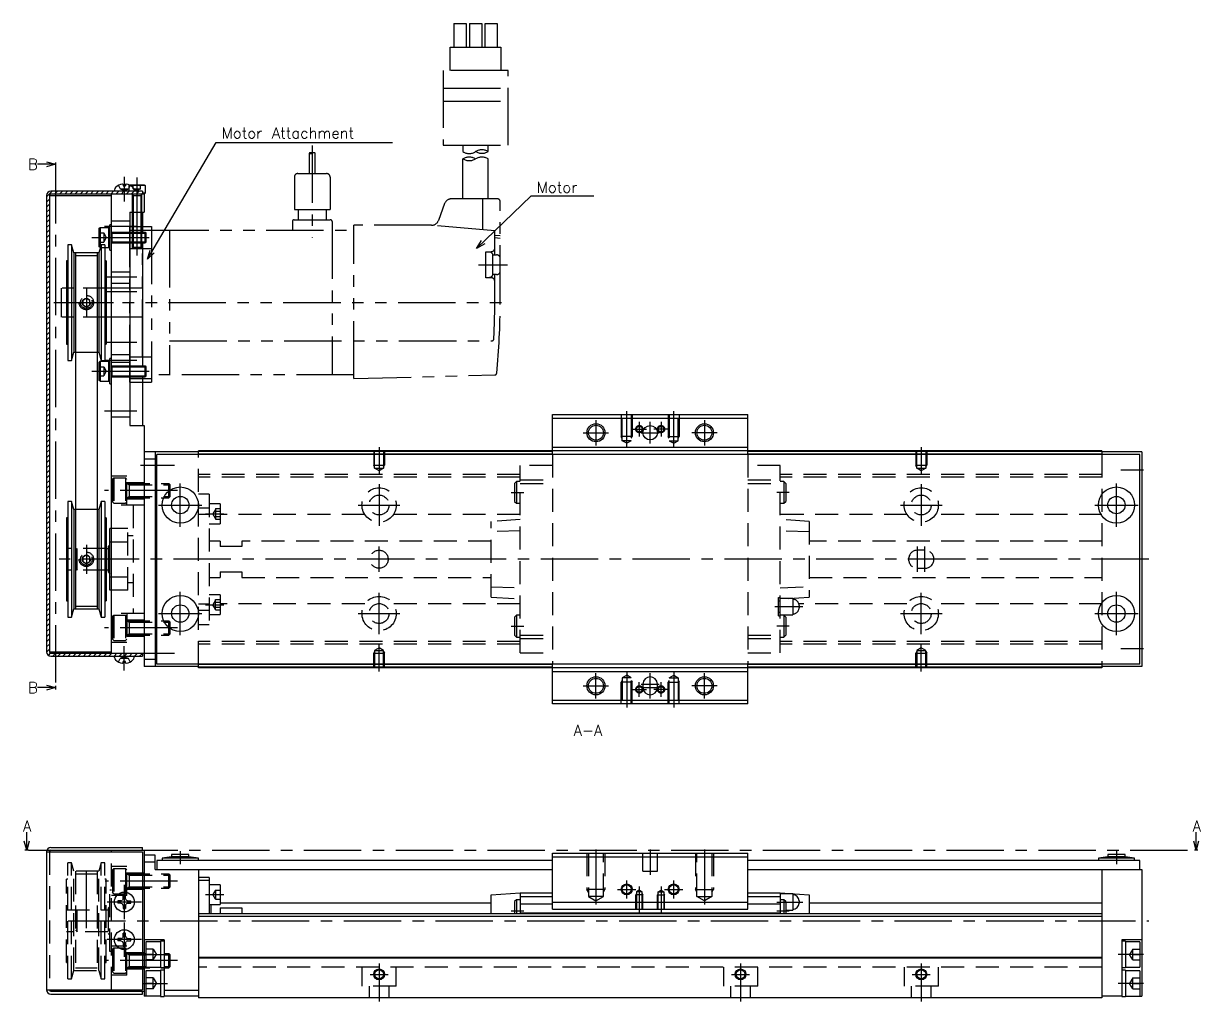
# Model space of a CAD drawing. Extents: x -2 to 572, y -8 to 279.
# Drawn here: x 246.4 to 572, y 9 to 279.5 of the extents above; entities that cross this region are included whole.
import ezdxf

# ---------------------------------------------------------------- set-up
doc = ezdxf.new("R2010")
doc.units = 0
doc.header["$LTSCALE"] = 0.5
for name, pattern in [('CENTER', [50.8, 31.75, -6.35, 6.35, -6.35]), ('DASHED', [19.05, 12.7, -6.35]), ('PHANTOM', [63.5, 31.75, -6.35, 6.35, -6.35, 6.35, -6.35])]:
    doc.linetypes.add(name, pattern=pattern)
for name, color, linetype in [('MSM_CENTER', 1, 'CENTER'), ('MSM_CONTINUOUS', 7, 'CONTINUOUS'), ('MSM_DASHED', 4, 'DASHED'), ('MSM_IMAGINARY', 6, 'PHANTOM'), ('MSM_NARROW', 5, 'CONTINUOUS'), ('MSM_PART_NUMBER', 7, 'CONTINUOUS')]:
    doc.layers.add(name, color=color, linetype=linetype)
doc.styles.get("Standard").update_dxf_attribs({"font": 'txt.shx', "height": 3, "bigfont": 'bigfont.shx'})

msp = doc.modelspace()

# ---------------------------------------------------------------- linework, layer by layer
at = {"layer": 'MSM_CENTER'}
for p, q in [((255.26, 240.06), (255.26, 96.3)), ((274.26, 237.06), (274.26, 230.3)), ((277.76, 236.9), (277.76, 215.3)), ((277.76, 223.3), (268.76, 223.3)), ((265.26, 220.3), (282.26, 220.3)), ((277.76, 209.3), (268.76, 209.3)), ((263.76, 206.3), (263.76, 198.3)), ((277.76, 205.3), (268.76, 205.3)), ((256.26, 202.3), (271.26, 202.3)), ((277.76, 191.3), (268.76, 191.3)), ((277.76, 186.3), (268.76, 186.3)), ((265.26, 183.3), (282.26, 183.3)), ((277.76, 172.3), (268.76, 172.3)), ((404.76, 169.8), (404.76, 162.8)), ((413.26, 162.39), (413.26, 172.3)), ((426.26, 162.39), (426.26, 172.3)), ((434.76, 169.8), (434.76, 162.8)), ((401.26, 166.3), (408.26, 166.3)), ((414.76, 167.3), (418.76, 167.3)), ((416.76, 169.3), (416.76, 165.3)), ((417.26, 166.3), (422.26, 166.3)), ((419.76, 163.3), (419.76, 169.3)), ((424.76, 167.3), (420.76, 167.3)), ((422.76, 169.3), (422.76, 165.3)), ((438.26, 166.3), (431.26, 166.3)), ((344.76, 162.3), (344.76, 154.79)), ((494.76, 162.3), (494.76, 154.79)), ((278.76, 157.3), (288.16, 157.3)), ((550.01, 156), (556.26, 156)), ((288.96, 150.3), (268.76, 150.3)), ((289.76, 140.3), (289.76, 152.3)), ((344.76, 152.05), (344.76, 140.55)), ((381.26, 149.8), (384.76, 149.8)), ((458.26, 149.8), (454.76, 149.8)), ((494.76, 152.05), (494.76, 140.55)), ((548.76, 140.3), (548.76, 152.3)), ((283.76, 146.3), (295.76, 146.3)), ((296.76, 143.85), (301.76, 143.85)), ((339.01, 146.3), (350.51, 146.3)), ((489.01, 146.3), (500.51, 146.3)), ((542.76, 146.3), (554.76, 146.3)), ((263.76, 135.3), (263.76, 127.3)), ((344.76, 127.8), (344.76, 134.8)), ((493.76, 127.8), (493.76, 134.8)), ((495.76, 127.8), (495.76, 134.8)), ((557.76, 131.3), (256.26, 131.3)), ((289.76, 110.3), (289.76, 122.3)), ((344.76, 110.55), (344.76, 122.05)), ((494.76, 110.55), (494.76, 122.05)), ((548.76, 110.3), (548.76, 122.3)), ((296.76, 118.74), (301.76, 118.74)), ((454.26, 118.2), (461.96, 118.2)), ((283.76, 116.3), (295.76, 116.3)), ((339.01, 116.3), (350.51, 116.3)), ((489.01, 116.3), (500.51, 116.3)), ((542.76, 116.3), (554.76, 116.3)), ((288.96, 112.3), (268.76, 112.3)), ((381.26, 112.8), (384.76, 112.8)), ((458.26, 112.8), (454.76, 112.8)), ((344.76, 100.3), (344.76, 107.81)), ((494.76, 100.3), (494.76, 107.81)), ((274.26, 100.54), (274.26, 107.3)), ((278.76, 105.3), (288.16, 105.3)), ((550.01, 106.6), (556.26, 106.6)), ((404.76, 92.8), (404.76, 99.8)), ((413.26, 100.21), (413.26, 90.3)), ((419.76, 92.8), (419.76, 99.8)), ((426.26, 100.21), (426.26, 90.3)), ((434.76, 92.8), (434.76, 99.8)), ((401.26, 96.3), (408.26, 96.3)), ((414.76, 95.3), (418.76, 95.3)), ((416.76, 93.3), (416.76, 97.3)), ((417.26, 96.8), (422.26, 96.8)), ((417.26, 95.8), (422.26, 95.8)), ((424.76, 95.3), (420.76, 95.3)), ((422.76, 93.3), (422.76, 97.3)), ((438.26, 96.3), (431.26, 96.3)), ((247.76, 50.8), (570.83, 50.8)), ((289.76, 50.6), (289.76, 47)), ((404.76, 51), (404.76, 35.81)), ((419.76, 51), (419.76, 44)), ((434.76, 51), (434.76, 35.81)), ((548.76, 50.6), (548.76, 47)), ((263.76, 29.3), (263.76, 47.05)), ((413.26, 37.5), (413.26, 42.5)), ((426.26, 37.5), (426.26, 42.5)), ((288.96, 42.3), (268.96, 42.3)), ((274.26, 41.25), (274.26, 31.75)), ((410.76, 40), (415.76, 40)), ((416.76, 40.76), (416.76, 33.5)), ((422.76, 40.76), (422.76, 33.5)), ((423.76, 40), (428.76, 40)), ((279.01, 36.5), (269.51, 36.5)), ((296.76, 38.55), (301.76, 38.55)), ((454.76, 36.5), (461.96, 36.5)), ((381.26, 34.1), (384.76, 34.1)), ((454.76, 34.1), (458.26, 34.1)), ((258.76, 31.3), (557.76, 31.3)), ((274.26, 30.85), (274.26, 21.35)), ((279.01, 26.1), (269.51, 26.1)), ((288.96, 20.3), (268.96, 20.3)), ((279.26, 22), (286.26, 22)), ((556.26, 22), (549.26, 22)), ((342.26, 16.5), (347.26, 16.5)), ((344.76, 19.5), (344.76, 9)), ((442.26, 16.5), (447.26, 16.5)), ((444.76, 19.5), (444.76, 9)), ((492.26, 16.5), (497.26, 16.5)), ((494.76, 19.5), (494.76, 9)), ((279.26, 14), (286.26, 14)), ((556.26, 14), (549.26, 14))]:
    msp.add_line(p, q, dxfattribs=at)
at = {"layer": 'MSM_CONTINUOUS'}
for p, q in [((252.76, 241.23), (255.26, 240.56)), ((255.26, 241.06), (255.26, 240.06)), ((255.26, 240.56), (250.26, 240.56)), ((255.26, 240.56), (252.76, 239.89)), ((273.93, 234.98), (273.95, 234.6)), ((273.95, 234.6), (274.58, 234.6)), ((274.59, 234.98), (274.58, 234.6)), ((275.67, 234.81), (275.76, 234.9)), ((275.76, 234.9), (279.76, 234.9)), ((280.01, 234.65), (275.98, 234.65)), ((279.76, 234.9), (280.01, 234.65)), ((280.01, 234.65), (280.01, 232.55)), ((252.76, 231.9), (252.76, 105.7)), ((253.56, 231.9), (270.76, 231.9)), ((253.56, 231.9), (253.56, 105.7)), ((279.26, 233.1), (253.96, 233.1)), ((279.76, 232.3), (253.96, 232.3)), ((270.76, 105.3), (270.76, 232.3)), ((271.55, 233.5), (271.51, 233.1)), ((276.98, 233.5), (277.01, 233.1)), ((279.26, 233.1), (279.26, 232.3)), ((280.01, 232.55), (279.26, 232.55)), ((279.76, 232.3), (280.01, 232.55)), ((279.76, 232.3), (279.76, 227.3)), ((275.76, 227.3), (275.76, 168.3)), ((275.76, 227.3), (279.76, 227.3)), ((276.46, 227.3), (276.46, 221.8)), ((279.06, 227.3), (279.06, 221.8)), ((279.26, 227.3), (279.26, 221.8)), ((267.26, 222.75), (267.56, 223.05)), ((267.26, 222.75), (267.26, 217.85)), ((267.56, 223.05), (269.96, 223.05)), ((267.56, 223.05), (267.56, 217.55)), ((270.26, 222.75), (269.96, 223.05)), ((269.96, 217.55), (269.96, 223.05)), ((270.76, 223.8), (270.26, 223.8)), ((270.26, 216.8), (270.26, 223.8)), ((275.76, 221.8), (279.99, 221.8)), ((279.99, 218.8), (279.99, 221.8)), ((279.99, 221.8), (280.26, 221.53)), ((280.26, 221.53), (280.26, 219.07)), ((258.62, 218.3), (258.62, 186.3)), ((259.66, 218.3), (258.62, 218.3)), ((259.66, 218.3), (259.66, 186.3)), ((260.26, 216.05), (259.66, 218.3)), ((267.86, 218.3), (267.26, 216.05)), ((267.86, 218.3), (267.86, 186.3)), ((268.9, 218.3), (267.86, 218.3)), ((268.9, 218.3), (268.9, 186.3)), ((275.76, 218.8), (279.99, 218.8)), ((276.46, 218.8), (276.46, 217.54)), ((279.06, 218.8), (279.06, 217.54)), ((279.26, 218.8), (279.26, 184.8)), ((280.26, 219.07), (279.99, 218.8)), ((260.26, 216.05), (260.26, 188.55)), ((267.26, 216.05), (260.26, 216.05)), ((260.76, 216.05), (260.76, 117.55)), ((266.76, 216.05), (266.76, 117.55)), ((267.56, 217.55), (267.26, 217.85)), ((267.26, 216.05), (267.26, 188.55)), ((267.56, 217.55), (267.66, 217.55)), ((268.9, 217.55), (269.96, 217.55)), ((270.26, 217.85), (269.96, 217.55)), ((270.26, 216.8), (270.76, 216.8)), ((279.06, 217.54), (276.46, 217.54)), ((276.7, 217.3), (276.46, 217.54)), ((278.82, 217.3), (276.7, 217.3)), ((278.82, 217.3), (279.06, 217.54)), ((258.62, 213.8), (258.26, 213.8)), ((258.26, 213.8), (258.26, 190.8)), ((269.26, 213.8), (268.9, 213.8)), ((269.26, 213.8), (269.26, 190.8)), ((258.26, 190.8), (258.62, 190.8)), ((268.9, 190.8), (269.26, 190.8)), ((258.62, 186.3), (259.66, 186.3)), ((259.66, 186.3), (260.26, 188.55)), ((260.26, 188.55), (260.76, 188.55)), ((266.76, 188.55), (267.26, 188.55)), ((267.26, 188.55), (267.86, 186.3)), ((267.26, 185.75), (267.56, 186.05)), ((267.26, 185.75), (267.26, 180.85)), ((267.56, 186.05), (269.96, 186.05)), ((267.56, 186.05), (267.56, 180.55)), ((267.86, 186.3), (268.9, 186.3)), ((269.96, 180.55), (269.96, 186.05)), ((270.26, 185.75), (269.96, 186.05)), ((270.76, 186.8), (270.26, 186.8)), ((270.26, 179.8), (270.26, 186.8)), ((275.76, 184.8), (279.99, 184.8)), ((279.99, 181.8), (279.99, 184.8)), ((279.99, 184.8), (280.26, 184.53)), ((280.26, 184.53), (280.26, 182.07)), ((267.56, 180.55), (267.26, 180.85)), ((267.56, 180.55), (269.96, 180.55)), ((270.26, 180.85), (269.96, 180.55)), ((270.26, 179.8), (270.76, 179.8)), ((275.76, 181.8), (279.99, 181.8)), ((279.26, 181.8), (279.26, 168.3)), ((280.26, 182.07), (279.99, 181.8)), ((392.76, 171.3), (446.76, 171.3)), ((392.76, 160.3), (392.76, 171.3)), ((392.76, 170.3), (446.76, 170.3)), ((446.76, 160.3), (446.76, 171.3)), ((275.76, 168.3), (279.76, 168.3)), ((279.76, 168.3), (279.76, 101.6)), ((294.76, 161), (279.76, 161)), ((282.76, 161), (282.76, 101.6)), ((283.26, 102.3), (283.26, 160.3)), ((555.26, 160.3), (283.26, 160.3)), ((544.76, 161.3), (294.76, 161.3)), ((294.76, 160.3), (294.76, 161.3)), ((392.76, 161.1), (294.76, 161.1)), ((392.76, 160.4), (294.76, 160.4)), ((392.76, 162.3), (446.76, 162.3)), ((544.76, 161.1), (446.76, 161.1)), ((544.76, 160.4), (446.76, 160.4)), ((544.76, 161.3), (544.76, 160.3)), ((555.76, 161), (544.76, 161)), ((555.26, 102.3), (555.26, 160.3)), ((555.76, 161), (555.76, 101.6)), ((282.76, 159), (279.76, 159)), ((258.62, 147.3), (258.62, 115.3)), ((259.66, 147.3), (258.62, 147.3)), ((260.26, 145.05), (259.66, 147.3)), ((259.66, 147.3), (259.66, 115.3)), ((267.86, 147.3), (267.26, 145.05)), ((267.86, 147.3), (267.86, 115.3)), ((268.9, 147.3), (267.86, 147.3)), ((268.9, 147.3), (268.9, 115.3)), ((260.76, 145.05), (260.26, 145.05)), ((260.26, 145.05), (260.26, 117.55)), ((267.26, 145.05), (266.76, 145.05)), ((267.26, 145.05), (267.26, 117.55)), ((258.26, 142.8), (258.26, 119.8)), ((258.62, 142.8), (258.26, 142.8)), ((269.26, 142.8), (268.9, 142.8)), ((269.26, 142.8), (269.26, 119.8)), ((270.26, 122.8), (270.26, 139.8)), ((270.76, 139.8), (270.26, 139.8)), ((269.26, 134.3), (269.76, 134.3)), ((270.26, 135.3), (269.76, 134.8)), ((269.76, 134.8), (269.76, 127.8)), ((270.26, 136.12), (270.76, 136.12)), ((269.76, 128.3), (269.26, 128.3)), ((269.76, 127.8), (270.26, 127.3)), ((270.26, 126.48), (270.76, 126.48)), ((270.76, 122.8), (270.26, 122.8)), ((258.26, 119.8), (258.62, 119.8)), ((259.66, 115.3), (260.26, 117.55)), ((260.26, 117.55), (267.26, 117.55)), ((267.26, 117.55), (267.86, 115.3)), ((268.9, 119.8), (269.26, 119.8)), ((258.62, 115.3), (259.66, 115.3)), ((267.86, 115.3), (268.9, 115.3)), ((253.56, 105.7), (270.76, 105.7)), ((253.96, 105.3), (279.76, 105.3)), ((253.96, 104.5), (279.26, 104.5)), ((271.55, 104.1), (271.51, 104.5)), ((276.98, 104.1), (277.01, 104.5)), ((279.26, 105.3), (279.26, 104.5)), ((273.93, 102.62), (273.95, 103)), ((274.58, 103), (273.95, 103)), ((274.59, 102.62), (274.58, 103)), ((282.76, 103.6), (279.76, 103.6)), ((294.76, 101.6), (279.76, 101.6)), ((555.26, 102.3), (283.26, 102.3)), ((294.76, 101.3), (294.76, 102.3)), ((392.76, 102.2), (294.76, 102.2)), ((392.76, 101.5), (294.76, 101.5)), ((544.76, 101.3), (294.76, 101.3)), ((392.76, 91.3), (392.76, 102.3)), ((446.76, 91.3), (446.76, 102.3)), ((544.76, 102.2), (446.76, 102.2)), ((544.76, 101.5), (446.76, 101.5)), ((544.76, 102.3), (544.76, 101.3)), ((555.76, 101.6), (544.76, 101.6)), ((392.76, 100.3), (446.76, 100.3)), ((255.26, 95.8), (250.26, 95.8)), ((252.76, 96.47), (255.26, 95.8)), ((255.26, 95.8), (252.76, 95.13)), ((255.26, 96.3), (255.26, 95.3)), ((417.76, 96.8), (417.76, 95.8)), ((421.76, 95.8), (421.76, 96.8)), ((392.76, 92.3), (446.76, 92.3)), ((446.76, 91.3), (392.76, 91.3)), ((247.26, 50.8), (247.26, 55.8)), ((570.83, 50.8), (570.83, 55.8)), ((247.26, 50.8), (246.59, 53.3)), ((247.93, 53.3), (247.26, 50.8)), ((570.83, 50.8), (570.16, 53.3)), ((571.5, 53.3), (570.83, 50.8)), ((247.76, 50.8), (246.76, 50.8)), ((252.76, 50.4), (279.26, 50.4)), ((252.76, 50.4), (252.76, 12.2)), ((253.96, 51.6), (279.26, 51.6)), ((253.96, 50.8), (279.76, 50.8)), ((270.76, 50.4), (270.76, 50.8)), ((279.26, 50.8), (279.26, 51.6)), ((279.26, 50.4), (279.26, 12.2)), ((279.76, 50.8), (279.76, 10.5)), ((282.76, 49.5), (279.76, 49.5)), ((282.76, 45.5), (282.76, 49.5)), ((287.36, 49), (284.76, 48.6)), ((287.36, 49.6), (287.36, 49)), ((292.16, 49.6), (287.36, 49.6)), ((292.16, 49), (287.36, 49)), ((292.16, 49), (292.16, 49.6)), ((294.76, 48.6), (292.16, 49)), ((392.76, 34.5), (392.76, 50)), ((392.76, 50), (446.76, 50)), ((392.76, 49), (446.76, 49)), ((446.76, 34.5), (446.76, 50)), ((546.36, 49), (543.76, 48.6)), ((546.36, 49.6), (546.36, 49)), ((551.16, 49.6), (546.36, 49.6)), ((551.16, 49), (546.36, 49)), ((551.16, 49), (551.16, 49.6)), ((553.76, 48.6), (551.16, 49)), ((571.33, 50.8), (570.33, 50.8)), ((282.76, 47.5), (279.76, 47.5)), ((283.26, 48), (283.26, 45.5)), ((392.76, 48), (283.26, 48)), ((284.76, 48.6), (284.76, 48)), ((294.76, 48.6), (284.76, 48.6)), ((294.76, 48), (294.76, 48.6)), ((555.26, 48), (446.76, 48)), ((543.76, 48.6), (543.76, 48)), ((553.76, 48.6), (543.76, 48.6)), ((553.76, 48), (553.76, 48.6)), ((555.26, 45.5), (555.26, 48)), ((282.76, 45.5), (392.76, 45.5)), ((294.76, 45.5), (294.76, 10)), ((297.76, 43.3), (294.76, 43.3)), ((297.76, 42.45), (294.76, 42.45)), ((297.76, 43.3), (297.76, 33.2)), ((446.76, 45.5), (555.76, 45.5)), ((544.76, 45.5), (544.76, 10)), ((555.76, 45.5), (555.76, 10.5)), ((300.76, 41.3), (297.76, 41.3)), ((300.76, 41.3), (300.76, 35.8)), ((273.34, 36.83), (272.49, 36.82)), ((273.34, 36.17), (272.49, 36.18)), ((273.34, 36.83), (273.74, 37.02)), ((273.34, 36.17), (273.74, 35.98)), ((273.93, 37.42), (273.74, 37.02)), ((273.93, 35.58), (273.74, 35.98)), ((273.93, 37.42), (273.95, 38.27)), ((274.59, 37.42), (274.58, 38.27)), ((274.59, 37.42), (274.78, 37.02)), ((274.59, 35.58), (274.78, 35.98)), ((275.19, 36.83), (274.78, 37.02)), ((275.19, 36.17), (274.78, 35.98)), ((275.19, 36.83), (276.03, 36.82)), ((275.19, 36.17), (276.03, 36.18)), ((300.76, 36.3), (375.76, 36.3)), ((375.76, 38.5), (383.76, 39)), ((375.76, 33.2), (375.76, 38.5)), ((382.76, 37.1), (382.26, 36.6)), ((382.26, 36.6), (382.26, 33.2)), ((383.76, 37.1), (382.76, 37.1)), ((382.76, 37.1), (382.76, 33.2)), ((383.76, 39), (392.76, 39)), ((383.76, 39), (383.76, 33.2)), ((383.76, 38), (392.76, 38)), ((383.76, 36), (392.76, 36)), ((392.76, 36.5), (446.76, 36.5)), ((446.76, 39), (455.76, 39)), ((446.76, 38), (455.76, 38)), ((446.76, 36), (455.76, 36)), ((455.76, 39), (463.76, 38.5)), ((455.76, 39), (455.76, 33.2)), ((459.21, 38.75), (455.76, 38.75)), ((456.76, 37.1), (455.76, 37.1)), ((457.26, 36.6), (456.76, 37.1)), ((456.76, 37.1), (456.76, 33.2)), ((457.26, 36.6), (457.26, 33.2)), ((459.21, 38.75), (459.21, 34.25)), ((460.96, 36.8), (460.96, 36.2)), ((463.76, 38.5), (463.76, 33.2)), ((463.76, 36.3), (544.76, 36.3)), ((273.93, 35.58), (273.95, 34.73)), ((274.59, 35.58), (274.58, 34.73)), ((544.76, 33.2), (294.76, 33.2)), ((297.76, 35.8), (300.76, 35.8)), ((298.26, 33.2), (298.26, 35.8)), ((300.76, 34.87), (306.76, 34.87)), ((300.76, 34.87), (300.76, 33.2)), ((306.76, 34.87), (306.76, 33.2)), ((383.76, 33.5), (455.76, 33.5)), ((392.76, 34.5), (446.76, 34.5)), ((457.26, 34.25), (459.21, 34.25)), ((544.76, 32.5), (294.76, 32.5)), ((273.34, 26.43), (272.49, 26.42)), ((273.34, 26.43), (273.74, 26.62)), ((273.93, 27.02), (273.74, 26.62)), ((273.93, 27.02), (273.95, 27.87)), ((274.59, 27.02), (274.58, 27.87)), ((274.59, 27.02), (274.78, 26.62)), ((275.19, 26.43), (274.78, 26.62)), ((275.19, 26.43), (276.03, 26.42)), ((273.34, 25.77), (272.49, 25.78)), ((273.34, 25.77), (273.74, 25.58)), ((273.93, 25.18), (273.74, 25.58)), ((273.93, 25.18), (273.95, 24.33)), ((274.59, 25.18), (274.58, 24.33)), ((274.59, 25.18), (274.78, 25.58)), ((275.19, 25.77), (274.78, 25.58)), ((275.19, 25.77), (276.03, 25.78)), ((285.26, 26), (279.76, 26)), ((284.26, 25.5), (280.26, 25.5)), ((280.26, 25.5), (280.26, 18.5)), ((285.26, 25.65), (284.26, 25.65)), ((284.26, 25.65), (284.26, 18.35)), ((285.26, 26), (285.26, 10.35)), ((555.76, 26), (550.26, 26)), ((550.26, 26), (550.26, 10.35)), ((551.26, 25.65), (550.26, 25.65)), ((551.26, 25.65), (551.26, 18.35)), ((555.26, 25.5), (551.26, 25.5)), ((555.26, 25.5), (555.26, 18.5)), ((544.76, 21.2), (294.76, 21.2)), ((544.76, 21), (294.76, 21)), ((280.26, 18.5), (284.26, 18.5)), ((284.26, 17.5), (280.26, 17.5)), ((280.26, 17.5), (280.26, 10.5)), ((284.26, 18.35), (285.26, 18.35)), ((285.26, 17.65), (284.26, 17.65)), ((284.26, 17.65), (284.26, 10.35)), ((550.26, 18.35), (551.26, 18.35)), ((551.26, 17.65), (550.26, 17.65)), ((551.26, 18.5), (555.26, 18.5)), ((551.26, 17.65), (551.26, 10.35)), ((555.26, 17.5), (551.26, 17.5)), ((555.26, 17.5), (555.26, 10.5)), ((252.76, 12.2), (279.26, 12.2)), ((253.96, 11.8), (279.76, 11.8)), ((253.96, 11), (279.26, 11)), ((270.76, 11.8), (270.76, 12.2)), ((279.26, 11), (279.26, 11.8)), ((284.26, 10.5), (279.76, 10.5)), ((284.26, 10.35), (285.26, 10.35)), ((294.76, 12), (285.26, 12)), ((294.76, 10.5), (285.26, 10.5)), ((544.76, 10), (294.76, 10)), ((550.26, 10.5), (544.76, 10.5)), ((550.26, 10.35), (551.26, 10.35)), ((551.26, 10.5), (555.76, 10.5))]:
    msp.add_line(p, q, dxfattribs=at)
for centre, radius in [((404.76, 166.3), 2.07), ((419.76, 166.3), 2), ((434.76, 166.3), 2.07), ((289.76, 146.3), 5), ((548.76, 146.3), 5), ((289.76, 146.3), 2.4), ((548.76, 146.3), 2.4), ((289.76, 116.3), 5), ((548.76, 116.3), 5), ((289.76, 116.3), 2.4), ((548.76, 116.3), 2.4), ((404.76, 96.3), 2.07), ((434.76, 96.3), 2.07), ((274.26, 36.5), 2.75), ((413.26, 40), 1.23), ((426.26, 40), 1.23), ((274.26, 26.1), 2.75), ((344.76, 16.5), 1.23), ((444.76, 16.5), 1.23), ((494.76, 16.5), 1.23)]:
    msp.add_circle(centre, radius, dxfattribs=at)
for centre, radius, start, end in [((274.26, 231.6), 3.5, 98.5396, 133.4267), ((273.73, 234.78), 0.284, 44.1872, 87.0617), ((274.8, 234.78), 0.284, 92.9383, 135.8128), ((274.26, 231.6), 3.5, 46.5733, 81.4604), ((253.96, 231.9), 1.2, 90, 180), ((253.96, 231.9), 0.4, 90, 180), ((272.54, 233.42), 1, 133.4267, 175), ((275.98, 233.42), 1, 5, 46.5733), ((253.96, 105.7), 1.2, 180, 270), ((253.96, 105.7), 0.4, 180, 270), ((272.54, 104.18), 1, 185, 226.5733), ((274.26, 106), 3.5, 226.5733, 261.4604), ((273.73, 102.82), 0.284, 272.9383, 315.8128), ((274.8, 102.82), 0.284, 224.1872, 267.0617), ((274.26, 106), 3.5, 278.5396, 313.4267), ((275.98, 104.18), 1, 313.4267, 355), ((419.76, 96.8), 2, 0, 180), ((419.76, 95.8), 2, 180, 0), ((253.96, 50.4), 1.2, 90, 180), ((253.96, 50.4), 0.4, 90, 180), ((274.26, 36.5), 1.8, 169.8876, 190.1124), ((274.26, 36.5), 1.8, 79.8876, 100.1124), ((274.26, 36.5), 1.8, 349.8876, 10.1124), ((459.21, 36.8), 1.75, 0, 90), ((459.21, 36.2), 1.75, 270, 0), ((274.26, 36.5), 1.8, 259.8876, 280.1124), ((274.26, 26.1), 1.8, 169.8876, 190.1124), ((274.26, 26.1), 1.8, 79.8876, 100.1124), ((274.26, 26.1), 1.8, 349.8876, 10.1124), ((274.26, 26.1), 1.8, 259.8876, 280.1124), ((253.96, 12.2), 1.2, 180, 270), ((253.96, 12.2), 0.4, 180, 270)]:
    msp.add_arc(centre, radius, start, end, dxfattribs=at)
at = {"layer": 'MSM_DASHED'}
for p, q in [((272.65, 234.71), (273.12, 233.77)), ((275.87, 234.71), (275.41, 233.77)), ((275.51, 234.65), (275.67, 234.81)), ((275.98, 234.65), (275.51, 234.65)), ((275.51, 234.65), (275.51, 233.1)), ((276.76, 233.8), (276.76, 234.9)), ((277.76, 234.9), (277.76, 233.8)), ((278.76, 233.8), (278.76, 234.9)), ((274.26, 233.17), (273.12, 233.77)), ((273.12, 233.77), (275.41, 233.77)), ((274.26, 233.17), (275.41, 233.77)), ((276.46, 232.2), (276.46, 227.3)), ((279.06, 231.81), (276.46, 231.81)), ((276.7, 231.81), (276.7, 227.3)), ((276.76, 233.8), (278.76, 233.8)), ((277.76, 233.22), (276.76, 233.8)), ((278.76, 233.8), (277.76, 233.22)), ((278.82, 231.81), (278.82, 227.3)), ((279.06, 232.2), (279.06, 227.3)), ((270.76, 224.9), (275.76, 224.9)), ((267.26, 221.55), (268.56, 221.55)), ((268.56, 221.55), (268.56, 219.05)), ((268.56, 221.55), (269.28, 220.3)), ((270.76, 221.8), (275.76, 221.8)), ((270.76, 221.55), (270.8, 221.53)), ((270.8, 221.8), (270.8, 218.8)), ((270.8, 221.53), (275.76, 221.53)), ((267.26, 220.3), (268.56, 220.3)), ((267.26, 219.05), (268.56, 219.05)), ((269.28, 220.3), (268.56, 219.05)), ((270.76, 219.05), (270.8, 219.07)), ((270.76, 218.8), (275.76, 218.8)), ((270.8, 219.07), (275.76, 219.07)), ((260.76, 215.29), (266.76, 215.29)), ((267.66, 217.55), (268.9, 217.55)), ((270.76, 210.8), (275.76, 210.8)), ((269.26, 206.3), (258.26, 206.3)), ((270.76, 207.7), (275.76, 207.7)), ((263.76, 203.45), (262.76, 202.88)), ((262.76, 202.88), (262.76, 201.72)), ((264.76, 202.88), (263.76, 203.45)), ((264.76, 201.72), (264.76, 202.88)), ((262.76, 201.72), (263.76, 201.15)), ((263.76, 201.15), (264.76, 201.72)), ((269.26, 198.3), (258.26, 198.3)), ((260.76, 188.55), (266.76, 188.55)), ((270.76, 187.9), (275.76, 187.9)), ((270.76, 185.8), (275.76, 185.8)), ((267.26, 184.55), (268.56, 184.55)), ((267.26, 183.3), (268.56, 183.3)), ((268.56, 184.55), (268.56, 182.05)), ((268.56, 184.55), (269.28, 183.3)), ((269.28, 183.3), (268.56, 182.05)), ((270.76, 184.8), (275.76, 184.8)), ((270.76, 184.55), (270.8, 184.53)), ((270.8, 184.8), (270.8, 181.8)), ((270.8, 184.53), (275.76, 184.53)), ((267.26, 182.05), (268.56, 182.05)), ((270.76, 182.05), (270.8, 182.07)), ((270.76, 181.8), (275.76, 181.8)), ((270.8, 182.07), (275.76, 182.07)), ((270.76, 170.7), (275.76, 170.7)), ((411.76, 171.3), (411.76, 165.3)), ((412.03, 164.1), (412.03, 171.3)), ((414.49, 171.3), (414.49, 164.1)), ((414.76, 171.3), (414.76, 165.3)), ((424.76, 171.3), (424.76, 165.3)), ((425.03, 171.3), (425.03, 164.1)), ((427.49, 164.1), (427.49, 171.3)), ((427.76, 171.3), (427.76, 165.3)), ((414.76, 165.3), (411.76, 165.3)), ((412.03, 164.83), (411.76, 165.3)), ((414.49, 164.1), (412.03, 164.1)), ((413.26, 163.39), (412.03, 164.1)), ((414.49, 164.1), (413.26, 163.39)), ((414.49, 164.83), (414.76, 165.3)), ((424.76, 165.3), (427.76, 165.3)), ((425.03, 164.83), (424.76, 165.3)), ((425.03, 164.1), (427.49, 164.1)), ((425.03, 164.1), (426.26, 163.39)), ((426.26, 163.39), (427.49, 164.1)), ((427.49, 164.83), (427.76, 165.3)), ((294.76, 102.3), (294.76, 160.3)), ((343.26, 161.3), (343.26, 157.3)), ((343.53, 156.5), (343.53, 161.3)), ((345.99, 161.3), (345.99, 156.5)), ((346.26, 161.3), (346.26, 157.3)), ((392.76, 160.3), (392.76, 102.3)), ((446.76, 160.3), (446.76, 102.3)), ((493.26, 161.3), (493.26, 157.3)), ((493.53, 156.5), (493.53, 161.3)), ((495.99, 161.3), (495.99, 156.5)), ((496.26, 161.3), (496.26, 157.3)), ((544.76, 160.3), (544.76, 102.3)), ((343.53, 156.83), (343.26, 157.3)), ((343.26, 157.3), (346.26, 157.3)), ((343.53, 156.5), (345.99, 156.5)), ((344.76, 155.79), (343.53, 156.5)), ((345.99, 156.5), (344.76, 155.79)), ((345.99, 156.83), (346.26, 157.3)), ((392.76, 157.2), (383.76, 157.2)), ((383.76, 105.4), (383.76, 157.2)), ((455.76, 157.2), (446.76, 157.2)), ((455.76, 105.4), (455.76, 157.2)), ((493.53, 156.83), (493.26, 157.3)), ((493.26, 157.3), (496.26, 157.3)), ((493.53, 156.5), (495.99, 156.5)), ((494.76, 155.79), (493.53, 156.5)), ((495.99, 156.5), (494.76, 155.79)), ((495.99, 156.83), (496.26, 157.3)), ((274.96, 154.3), (270.76, 154.3)), ((270.96, 153.4), (271.36, 153.8)), ((270.96, 153.4), (270.96, 147.2)), ((271.36, 153.8), (274.56, 153.8)), ((271.36, 153.8), (271.36, 146.8)), ((274.56, 153.8), (274.56, 146.8)), ((274.96, 153.4), (274.56, 153.8)), ((274.96, 146.3), (274.96, 154.3)), ((383.76, 154.75), (294.76, 154.75)), ((383.76, 154.05), (294.76, 154.05)), ((383.76, 153.25), (392.76, 153.25)), ((446.76, 153.25), (455.76, 153.25)), ((544.76, 154.75), (455.76, 154.75)), ((544.76, 154.05), (455.76, 154.05)), ((274.96, 152.55), (279.76, 152.55)), ((274.96, 152.3), (286.58, 152.3)), ((274.96, 152.3), (275.62, 151.92)), ((275.62, 152.3), (275.62, 148.3)), ((275.62, 151.92), (286.96, 151.92)), ((286.58, 148.3), (286.58, 152.3)), ((286.96, 151.92), (286.58, 152.3)), ((286.96, 148.68), (286.96, 151.92)), ((382.76, 152.8), (382.26, 152.3)), ((382.26, 152.3), (382.26, 147.3)), ((382.76, 152.8), (382.76, 146.8)), ((383.76, 152.8), (382.76, 152.8)), ((383.76, 152.25), (392.76, 152.25)), ((446.76, 152.25), (455.76, 152.25)), ((456.76, 152.8), (455.76, 152.8)), ((456.76, 152.8), (456.76, 146.8)), ((457.26, 152.3), (456.76, 152.8)), ((457.26, 152.3), (457.26, 147.3)), ((271.36, 146.8), (270.96, 147.2)), ((271.36, 146.8), (274.56, 146.8)), ((274.56, 146.8), (274.96, 147.2)), ((274.96, 148.3), (275.62, 148.68)), ((274.96, 148.3), (286.58, 148.3)), ((274.96, 148.05), (279.76, 148.05)), ((275.62, 148.68), (286.96, 148.68)), ((286.58, 148.3), (286.96, 148.68)), ((297.76, 149.3), (294.76, 149.3)), ((297.76, 149.3), (297.76, 113.3)), ((300.76, 146.6), (297.76, 146.6)), ((300.76, 146.6), (300.76, 141.1)), ((382.26, 147.3), (382.76, 146.8)), ((382.76, 146.8), (383.76, 146.8)), ((455.76, 146.8), (456.76, 146.8)), ((456.76, 146.8), (457.26, 147.3)), ((266.76, 145.05), (260.76, 145.05)), ((279.76, 146.3), (270.76, 146.3)), ((276.76, 146.3), (276.76, 116.3)), ((297.76, 145.43), (294.76, 145.43)), ((297.76, 143.68), (294.76, 143.68)), ((299.46, 145.1), (298.74, 143.85)), ((299.46, 142.6), (298.74, 143.85)), ((299.46, 145.3), (300.76, 145.3)), ((299.46, 145.3), (299.46, 142.41)), ((299.46, 144.58), (300.76, 144.58)), ((340.81, 143.66), (300.76, 143.66)), ((383.76, 143.66), (348.71, 143.66)), ((490.81, 143.66), (455.76, 143.66)), ((544.76, 143.66), (498.71, 143.66)), ((297.76, 141.1), (300.76, 141.1)), ((299.46, 143.13), (300.76, 143.13)), ((299.46, 142.41), (300.76, 142.41)), ((383.76, 142.3), (375.76, 141.77)), ((375.76, 120.83), (375.76, 141.77)), ((463.76, 141.77), (455.76, 142.3)), ((463.76, 141.77), (463.76, 120.83)), ((275.26, 139.8), (270.76, 139.8)), ((275.26, 122.8), (275.26, 139.8)), ((276.76, 137.8), (275.26, 137.8)), ((383.76, 139.16), (375.76, 138.9)), ((463.76, 138.9), (455.76, 139.16)), ((269.26, 134.3), (258.26, 134.3)), ((261.26, 134.3), (260.76, 133.8)), ((261.26, 128.3), (261.26, 134.3)), ((270.76, 136.12), (275.26, 136.12)), ((300.76, 136.3), (297.76, 136.3)), ((300.76, 136.3), (300.76, 134.8)), ((306.76, 134.8), (300.76, 134.8)), ((306.76, 136.3), (306.76, 134.8)), ((375.76, 136.3), (306.76, 136.3)), ((544.76, 136.3), (463.76, 136.3)), ((495.76, 133.8), (493.76, 133.8)), ((263.76, 132.45), (262.76, 131.88)), ((262.76, 131.88), (262.76, 130.72)), ((262.76, 130.72), (263.76, 130.15)), ((264.76, 131.88), (263.76, 132.45)), ((263.76, 130.15), (264.76, 130.72)), ((264.76, 130.72), (264.76, 131.88)), ((269.26, 128.3), (258.26, 128.3)), ((260.76, 128.8), (261.26, 128.3)), ((300.76, 127.8), (306.76, 127.8)), ((300.76, 127.8), (300.76, 126.3)), ((306.76, 127.8), (306.76, 126.3)), ((493.76, 128.8), (495.76, 128.8)), ((270.76, 126.48), (275.26, 126.48)), ((276.76, 124.8), (275.26, 124.8)), ((297.76, 126.3), (300.76, 126.3)), ((306.76, 126.3), (375.76, 126.3)), ((463.76, 126.3), (544.76, 126.3)), ((275.26, 122.8), (270.76, 122.8)), ((300.76, 121.49), (297.76, 121.49)), ((300.76, 121.49), (300.76, 115.99)), ((375.76, 123.7), (383.76, 123.44)), ((375.76, 120.83), (383.76, 120.3)), ((455.26, 120.7), (455.76, 120.7)), ((455.26, 115.7), (455.26, 120.7)), ((455.76, 123.44), (463.76, 123.7)), ((458.02, 120.45), (463.76, 120.83)), ((260.76, 118.31), (266.76, 118.31)), ((297.76, 118.92), (294.76, 118.92)), ((299.46, 119.99), (298.74, 118.74)), ((299.46, 117.49), (298.74, 118.74)), ((299.46, 120.19), (300.76, 120.19)), ((299.46, 117.3), (299.46, 120.19)), ((299.46, 119.47), (300.76, 119.47)), ((299.46, 118.02), (300.76, 118.02)), ((299.46, 117.3), (300.76, 117.3)), ((340.81, 118.94), (300.76, 118.94)), ((383.76, 118.94), (348.71, 118.94)), ((455.76, 119.7), (455.26, 119.7)), ((459.21, 120.45), (455.76, 120.45)), ((459.21, 120.45), (459.21, 115.95)), ((490.81, 118.94), (460.9, 118.94)), ((460.96, 118.5), (460.96, 117.9)), ((544.76, 118.94), (498.71, 118.94)), ((279.76, 116.3), (270.76, 116.3)), ((270.96, 115.4), (271.36, 115.8)), ((270.96, 115.4), (270.96, 109.2)), ((271.36, 115.8), (271.36, 108.8)), ((271.36, 115.8), (274.56, 115.8)), ((274.56, 115.8), (274.56, 108.8)), ((274.96, 115.4), (274.56, 115.8)), ((274.96, 116.3), (274.96, 108.3)), ((274.96, 114.55), (279.76, 114.55)), ((274.96, 114.3), (286.58, 114.3)), ((274.96, 114.3), (275.62, 113.92)), ((275.62, 114.3), (275.62, 110.3)), ((286.58, 110.3), (286.58, 114.3)), ((286.96, 113.92), (286.58, 114.3)), ((297.76, 117.17), (294.76, 117.17)), ((297.76, 115.99), (300.76, 115.99)), ((382.76, 115.8), (382.26, 115.3)), ((382.26, 115.3), (382.26, 110.3)), ((383.76, 115.8), (382.76, 115.8)), ((382.76, 115.8), (382.76, 109.8)), ((455.26, 116.7), (455.76, 116.7)), ((455.26, 115.7), (455.76, 115.7)), ((455.76, 115.95), (459.21, 115.95)), ((456.76, 115.8), (455.76, 115.8)), ((457.26, 115.3), (456.76, 115.8)), ((456.76, 115.8), (456.76, 109.8)), ((457.26, 115.3), (457.26, 110.3)), ((275.62, 113.92), (286.96, 113.92)), ((286.96, 110.68), (286.96, 113.92)), ((294.76, 113.3), (297.76, 113.3)), ((274.96, 108.3), (270.76, 108.3)), ((271.36, 108.8), (270.96, 109.2)), ((271.36, 108.8), (274.56, 108.8)), ((274.56, 108.8), (274.96, 109.2)), ((274.96, 110.3), (275.62, 110.68)), ((274.96, 110.3), (286.58, 110.3)), ((274.96, 110.05), (279.76, 110.05)), ((275.62, 110.68), (286.96, 110.68)), ((286.58, 110.3), (286.96, 110.68)), ((383.76, 108.55), (294.76, 108.55)), ((383.76, 107.85), (294.76, 107.85)), ((382.26, 110.3), (382.76, 109.8)), ((382.76, 109.8), (383.76, 109.8)), ((383.76, 110.35), (392.76, 110.35)), ((383.76, 109.35), (392.76, 109.35)), ((446.76, 110.35), (455.76, 110.35)), ((446.76, 109.35), (455.76, 109.35)), ((455.76, 109.8), (456.76, 109.8)), ((544.76, 108.55), (455.76, 108.55)), ((544.76, 107.85), (455.76, 107.85)), ((456.76, 109.8), (457.26, 110.3)), ((274.26, 104.43), (273.12, 103.83)), ((274.26, 104.43), (275.41, 103.83)), ((343.53, 105.77), (343.26, 105.3)), ((343.26, 101.3), (343.26, 105.3)), ((343.26, 105.3), (346.26, 105.3)), ((344.76, 106.81), (343.53, 106.1)), ((343.53, 106.1), (343.53, 101.3)), ((343.53, 106.1), (345.99, 106.1)), ((345.99, 106.1), (344.76, 106.81)), ((345.99, 101.3), (345.99, 106.1)), ((345.99, 105.77), (346.26, 105.3)), ((346.26, 101.3), (346.26, 105.3)), ((383.76, 105.4), (392.76, 105.4)), ((446.76, 105.4), (455.76, 105.4)), ((493.53, 105.77), (493.26, 105.3)), ((493.26, 101.3), (493.26, 105.3)), ((493.26, 105.3), (496.26, 105.3)), ((494.76, 106.81), (493.53, 106.1)), ((493.53, 106.1), (493.53, 101.3)), ((493.53, 106.1), (495.99, 106.1)), ((495.99, 106.1), (494.76, 106.81)), ((495.99, 101.3), (495.99, 106.1)), ((495.99, 105.77), (496.26, 105.3)), ((496.26, 101.3), (496.26, 105.3)), ((272.65, 102.89), (273.12, 103.83)), ((275.41, 103.83), (273.12, 103.83)), ((275.87, 102.89), (275.41, 103.83)), ((412.03, 97.77), (411.76, 97.3)), ((413.26, 99.21), (412.03, 98.5)), ((412.03, 98.5), (412.03, 91.3)), ((414.49, 98.5), (412.03, 98.5)), ((414.49, 98.5), (413.26, 99.21)), ((414.49, 91.3), (414.49, 98.5)), ((414.49, 97.77), (414.76, 97.3)), ((425.03, 97.77), (424.76, 97.3)), ((425.03, 98.5), (426.26, 99.21)), ((425.03, 91.3), (425.03, 98.5)), ((425.03, 98.5), (427.49, 98.5)), ((426.26, 99.21), (427.49, 98.5)), ((427.49, 98.5), (427.49, 91.3)), ((427.49, 97.77), (427.76, 97.3)), ((414.76, 97.3), (411.76, 97.3)), ((411.76, 91.3), (411.76, 97.3)), ((414.76, 91.3), (414.76, 97.3)), ((424.76, 91.3), (424.76, 97.3)), ((424.76, 97.3), (427.76, 97.3)), ((427.76, 91.3), (427.76, 97.3)), ((253.56, 50.4), (253.56, 12.2)), ((270.76, 12.2), (270.76, 50.4)), ((402.26, 50), (402.26, 40)), ((402.69, 50), (402.69, 38)), ((406.83, 38), (406.83, 50)), ((407.26, 50), (407.26, 40)), ((417.76, 45), (417.76, 50)), ((421.76, 45), (421.76, 50)), ((432.26, 50), (432.26, 40)), ((432.69, 38), (432.69, 50)), ((436.83, 50), (436.83, 38)), ((437.26, 50), (437.26, 40)), ((258.62, 15.3), (258.62, 47.3)), ((259.66, 47.3), (258.62, 47.3)), ((259.66, 15.3), (259.66, 47.3)), ((260.26, 45.05), (259.66, 47.3)), ((267.86, 47.3), (267.26, 45.05)), ((267.86, 15.3), (267.86, 47.3)), ((268.9, 47.3), (267.86, 47.3)), ((268.9, 15.3), (268.9, 47.3)), ((274.96, 46.3), (270.76, 46.3)), ((270.96, 45.4), (271.36, 45.8)), ((271.36, 45.8), (271.36, 38.8)), ((271.36, 45.8), (274.56, 45.8)), ((274.56, 45.8), (274.56, 38.8)), ((274.96, 45.4), (274.56, 45.8)), ((274.96, 38.3), (274.96, 46.3)), ((258.26, 19.8), (258.26, 42.8)), ((258.62, 42.8), (258.26, 42.8)), ((260.26, 17.55), (260.26, 45.05)), ((267.26, 45.05), (260.26, 45.05)), ((260.76, 45.05), (260.76, 17.55)), ((260.76, 44.29), (266.76, 44.29)), ((266.76, 45.05), (266.76, 17.55)), ((267.26, 17.55), (267.26, 45.05)), ((269.26, 42.8), (268.9, 42.8)), ((269.26, 19.8), (269.26, 42.8)), ((270.96, 45.4), (270.96, 39.2)), ((274.96, 44.55), (279.76, 44.55)), ((274.96, 44.3), (286.58, 44.3)), ((274.96, 44.3), (275.62, 43.92)), ((275.62, 44.3), (275.62, 40.3)), ((275.62, 43.92), (286.96, 43.92)), ((286.58, 40.3), (286.58, 44.3)), ((286.96, 43.92), (286.58, 44.3)), ((286.96, 40.68), (286.96, 43.92)), ((417.76, 45), (421.76, 45)), ((270.26, 22.8), (270.26, 39.8)), ((270.76, 39.8), (270.26, 39.8)), ((271.36, 38.8), (270.96, 39.2)), ((274.56, 38.8), (274.96, 39.2)), ((274.96, 40.3), (275.62, 40.68)), ((274.96, 40.3), (286.58, 40.3)), ((274.96, 40.05), (279.76, 40.05)), ((275.62, 40.68), (286.96, 40.68)), ((286.58, 40.3), (286.96, 40.68)), ((299.46, 39.8), (298.74, 38.55)), ((299.46, 39.8), (300.76, 39.8)), ((299.46, 39.8), (299.46, 37.3)), ((407.26, 40), (402.26, 40)), ((402.69, 39.25), (402.26, 40)), ((406.83, 39.25), (407.26, 40)), ((416.76, 39.76), (415.98, 39.31)), ((417.54, 39.31), (415.98, 39.31)), ((415.98, 39.31), (415.98, 34.5)), ((417.54, 39.31), (416.76, 39.76)), ((417.54, 34.5), (417.54, 39.31)), ((421.98, 39.31), (422.76, 39.76)), ((421.98, 39.31), (423.54, 39.31)), ((421.98, 34.5), (421.98, 39.31)), ((422.76, 39.76), (423.54, 39.31)), ((423.54, 39.31), (423.54, 34.5)), ((432.26, 40), (437.26, 40)), ((432.69, 39.25), (432.26, 40)), ((436.83, 39.25), (437.26, 40)), ((274.96, 38.3), (270.76, 38.3)), ((271.36, 38.8), (274.56, 38.8)), ((299.46, 37.3), (298.74, 38.55)), ((299.46, 38.55), (300.76, 38.55)), ((299.46, 37.3), (300.76, 37.3)), ((406.83, 38), (402.69, 38)), ((402.69, 38), (404.76, 36.81)), ((404.76, 36.81), (406.83, 38)), ((415.98, 38.87), (415.76, 38.5)), ((417.76, 38.5), (415.76, 38.5)), ((415.76, 34.5), (415.76, 38.5)), ((417.54, 38.87), (417.76, 38.5)), ((417.76, 34.5), (417.76, 38.5)), ((421.98, 38.87), (421.76, 38.5)), ((421.76, 34.5), (421.76, 38.5)), ((421.76, 38.5), (423.76, 38.5)), ((423.54, 38.87), (423.76, 38.5)), ((423.76, 34.5), (423.76, 38.5)), ((432.69, 38), (436.83, 38)), ((434.76, 36.81), (432.69, 38)), ((436.83, 38), (434.76, 36.81)), ((258.26, 34.3), (269.76, 34.3)), ((261.26, 34.3), (260.76, 33.8)), ((261.26, 28.3), (261.26, 34.3)), ((270.26, 35.3), (269.76, 34.8)), ((269.76, 34.8), (269.76, 27.8)), ((269.76, 28.3), (258.26, 28.3)), ((260.76, 28.8), (261.26, 28.3)), ((269.76, 27.8), (270.26, 27.3)), ((270.76, 22.8), (270.26, 22.8)), ((274.96, 24.3), (270.76, 24.3)), ((270.96, 23.4), (271.36, 23.8)), ((270.96, 23.4), (270.96, 17.2)), ((271.36, 23.8), (271.36, 16.8)), ((271.36, 23.8), (274.56, 23.8)), ((274.56, 23.8), (274.56, 16.8)), ((274.96, 23.4), (274.56, 23.8)), ((274.96, 16.3), (274.96, 24.3)), ((282.26, 23.5), (280.26, 23.5)), ((282.26, 20.5), (282.26, 23.5)), ((282.26, 23.5), (283.13, 22)), ((553.26, 23.5), (552.4, 22)), ((553.26, 20.5), (553.26, 23.5)), ((553.26, 23.5), (555.26, 23.5)), ((258.26, 19.8), (258.62, 19.8)), ((268.9, 19.8), (269.26, 19.8)), ((274.96, 22.55), (279.76, 22.55)), ((274.96, 22.3), (280.26, 22.3)), ((274.96, 22.3), (275.62, 21.92)), ((275.62, 22.3), (275.62, 18.3)), ((275.62, 21.92), (280.26, 21.92)), ((282.26, 22), (280.26, 22)), ((282.26, 20.5), (280.26, 20.5)), ((282.26, 20.5), (283.13, 22)), ((285.26, 22.3), (286.58, 22.3)), ((285.26, 21.92), (286.96, 21.92)), ((286.58, 18.3), (286.58, 22.3)), ((286.96, 21.92), (286.58, 22.3)), ((286.96, 18.68), (286.96, 21.92)), ((553.26, 20.5), (552.4, 22)), ((553.26, 22), (555.26, 22)), ((553.26, 20.5), (555.26, 20.5)), ((259.66, 15.3), (260.26, 17.55)), ((260.26, 17.55), (267.26, 17.55)), ((260.76, 18.31), (266.76, 18.31)), ((267.26, 17.55), (267.86, 15.3)), ((274.96, 16.3), (270.76, 16.3)), ((271.36, 16.8), (270.96, 17.2)), ((271.36, 16.8), (274.56, 16.8)), ((274.56, 16.8), (274.96, 17.2)), ((274.96, 18.3), (275.62, 18.68)), ((274.96, 18.3), (286.58, 18.3)), ((274.96, 18.05), (279.76, 18.05)), ((275.62, 18.68), (280.26, 18.68)), ((285.26, 18.68), (286.96, 18.68)), ((286.58, 18.3), (286.96, 18.68)), ((544.76, 18.5), (294.76, 18.5)), ((340.01, 18.5), (340.01, 13.2)), ((349.51, 13.2), (349.51, 18.5)), ((440.01, 18.5), (440.01, 13.2)), ((449.51, 13.2), (449.51, 18.5)), ((490.01, 18.5), (490.01, 13.2)), ((499.51, 13.2), (499.51, 18.5)), ((258.62, 15.3), (259.66, 15.3)), ((267.86, 15.3), (268.9, 15.3)), ((282.26, 15.5), (280.26, 15.5)), ((282.26, 14), (280.26, 14)), ((282.26, 12.5), (282.26, 15.5)), ((282.26, 15.5), (283.13, 14)), ((282.26, 12.5), (283.13, 14)), ((349.51, 13.2), (340.01, 13.2)), ((342.01, 13.2), (342.01, 10)), ((347.51, 10), (347.51, 13.2)), ((449.51, 13.2), (440.01, 13.2)), ((442.01, 13.2), (442.01, 10)), ((447.51, 10), (447.51, 13.2)), ((499.51, 13.2), (490.01, 13.2)), ((492.01, 13.2), (492.01, 10)), ((497.51, 10), (497.51, 13.2)), ((553.26, 15.5), (552.4, 14)), ((553.26, 12.5), (552.4, 14)), ((553.26, 12.5), (553.26, 15.5)), ((553.26, 15.5), (555.26, 15.5)), ((553.26, 14), (555.26, 14)), ((282.26, 12.5), (280.26, 12.5)), ((553.26, 12.5), (555.26, 12.5))]:
    msp.add_line(p, q, dxfattribs=at)
for centre, radius in [((263.76, 202.3), 2), ((263.76, 202.3), 1.62), ((263.76, 202.3), 1.15), ((416.76, 167.3), 1), ((416.76, 167.3), 0.784), ((422.76, 167.3), 1), ((422.76, 167.3), 0.784), ((344.76, 146.3), 4.75), ((494.76, 146.3), 4.75), ((344.76, 146.3), 2.75), ((494.76, 146.3), 2.75), ((344.76, 131.3), 2.5), ((263.76, 131.3), 2), ((263.76, 131.3), 1.62), ((263.76, 131.3), 1.15), ((344.76, 116.3), 4.75), ((494.76, 116.3), 4.75), ((344.76, 116.3), 2.75), ((494.76, 116.3), 2.75), ((416.76, 95.3), 1), ((416.76, 95.3), 0.784), ((422.76, 95.3), 1), ((422.76, 95.3), 0.784)]:
    msp.add_circle(centre, radius, dxfattribs=at)
for centre, radius, start, end in [((276.36, 232.2), 0.1, 0, 90), ((279.16, 232.2), 0.1, 90, 180), ((493.76, 131.3), 2.5, 90, 270), ((495.76, 131.3), 2.5, 270, 90), ((459.21, 118.5), 1.75, 0, 90), ((459.21, 117.9), 1.75, 270, 0)]:
    msp.add_arc(centre, radius, start, end, dxfattribs=at)
at = {"layer": 'MSM_IMAGINARY'}
for p, q in [((365.46, 279.48), (368.86, 279.48)), ((365.46, 279.48), (365.46, 272.98)), ((368.86, 279.48), (368.86, 272.98)), ((369.76, 279.48), (369.76, 272.98)), ((369.76, 279.48), (373.16, 279.48)), ((373.16, 279.48), (373.16, 272.98)), ((374.06, 272.98), (374.06, 279.48)), ((374.06, 279.48), (377.46, 279.48)), ((377.46, 279.48), (377.46, 272.98)), ((364.46, 272.98), (378.46, 272.98)), ((364.46, 266.48), (364.46, 272.98)), ((378.46, 272.98), (378.46, 266.48)), ((380.46, 266.48), (362.46, 266.48)), ((362.46, 266.48), (362.46, 245.86)), ((380.46, 245.86), (380.46, 266.48)), ((362.46, 261.63), (380.46, 261.63)), ((362.46, 258.03), (380.46, 258.03)), ((326.26, 245.75), (326.26, 220.3)), ((362.46, 245.86), (380.46, 245.86)), ((367.96, 245.86), (367.96, 244.07)), ((374.96, 244.07), (374.96, 245.86)), ((325.41, 243.64), (325.41, 238)), ((327.11, 238), (327.11, 243.64)), ((367.96, 231), (367.96, 242.04)), ((374.96, 231), (374.96, 242.04)), ((322.31, 238), (330.21, 238)), ((321.31, 237), (321.31, 228)), ((331.21, 237), (331.21, 228)), ((321.31, 228), (331.21, 228)), ((322.36, 228), (322.36, 225.2)), ((330.16, 228), (330.16, 225.2)), ((362.88, 229.68), (361.18, 225.02)), ((377.46, 231), (364.76, 231)), ((373.46, 222.46), (373.46, 231)), ((378.26, 202.3), (378.26, 230.2)), ((277.76, 225.3), (277.76, 215.3)), ((320.76, 224.7), (320.76, 222.3)), ((321.26, 225.2), (331.26, 225.2)), ((331.76, 224.7), (331.76, 182.3)), ((275.76, 180.3), (275.76, 223.3)), ((275.76, 223.3), (281.76, 223.3)), ((275.76, 222.3), (281.76, 222.3)), ((276.46, 223.3), (276.46, 217.3)), ((276.7, 223.3), (276.7, 217.3)), ((278.82, 223.3), (278.82, 217.3)), ((279.06, 223.3), (279.06, 217.3)), ((281.76, 223.3), (281.76, 180.3)), ((281.76, 222.3), (337.76, 222.3)), ((286.76, 222.3), (286.76, 182.3)), ((337.76, 181.3), (337.76, 223.7)), ((359.3, 223.7), (337.76, 223.7)), ((376.76, 222.17), (359.3, 223.7)), ((376.76, 215.53), (376.76, 222.17)), ((378.26, 220.76), (376.76, 220.89)), ((378.26, 220.06), (376.76, 220.19)), ((275.76, 217.3), (281.76, 217.3)), ((279.26, 187.3), (279.26, 217.3)), ((374.26, 216.38), (375.76, 216.38)), ((374.26, 209.18), (374.26, 216.38)), ((375.26, 216.28), (374.26, 216.28)), ((376.23, 215.53), (377.26, 215.53)), ((376.26, 210.28), (376.26, 215.28)), ((372.26, 212.78), (380.26, 212.78)), ((374.26, 209.28), (375.26, 209.28)), ((375.76, 209.18), (374.26, 209.18)), ((377.26, 210.03), (376.26, 210.03)), ((376.76, 202.3), (376.76, 210.03)), ((256.76, 206.3), (256.76, 198.3)), ((279.26, 206.3), (256.76, 206.3)), ((254.76, 202.3), (380.26, 202.3)), ((279.26, 198.3), (256.76, 198.3)), ((286.76, 191.73), (376, 191.73)), ((275.76, 187.3), (281.76, 187.3)), ((275.76, 181.3), (281.76, 181.3)), ((275.76, 180.3), (281.76, 180.3)), ((337.76, 182.3), (281.76, 182.3)), ((337.76, 181.3), (376.82, 182.29))]:
    msp.add_line(p, q, dxfattribs=at)
for centre, radius, start, end in [((373.21, 241.04), 3.5, 60.0014, 120.0014), ((325.84, 242.9), 0.85, 60.0009, 119.999), ((325.84, 244.37), 0.85, 240.001, 299.999), ((326.69, 242.9), 0.85, 59.9987, 119.999), ((369.71, 239.01), 3.5, 60.0014, 120.1319), ((369.71, 245.07), 3.5, 239.871, 300), ((369.71, 246.51), 3, 234.3132, 305.6839), ((373.21, 247.1), 3.5, 240.0015, 300.0015), ((373.21, 239.01), 3.5, 60.0637, 120), ((322.31, 237), 1, 90, 180), ((330.21, 237), 1, 360, 90), ((364.76, 229), 2, 90, 160), ((377.46, 230.2), 0.8, 360, 90), ((321.26, 224.7), 0.5, 90, 180), ((331.26, 224.7), 0.5, 360, 90), ((359.3, 225.7), 2, 270, 340), ((375.26, 215.28), 1, 360, 90), ((375.76, 217.38), 1, 270, 0), ((377.26, 214.53), 1, 360, 90), ((375.26, 210.28), 1, 270, 360), ((375.76, 208.18), 1, 1.7094, 90), ((377.26, 211.03), 1, 270, 360), ((178.26, 202.3), 198.5, 357.0836, 0), ((178.26, 202.3), 200, 354.3874, 0), ((376, 192.23), 0.5, 270, 357.0836), ((376.8, 182.79), 0.5, 271.4503, 354.3874)]:
    msp.add_arc(centre, radius, start, end, dxfattribs=at)
at = {"layer": 'MSM_NARROW'}
for p, q in [((252.76, 231.51), (254.35, 233.1)), ((254.97, 232.3), (255.77, 233.1)), ((256.38, 232.3), (257.18, 233.1)), ((257.79, 232.3), (258.59, 233.1)), ((259.21, 232.3), (260.01, 233.1)), ((260.62, 232.3), (261.42, 233.1)), ((262.04, 232.3), (262.84, 233.1)), ((263.45, 232.3), (264.25, 233.1)), ((264.87, 232.3), (265.67, 233.1)), ((266.28, 232.3), (267.08, 233.1)), ((267.69, 232.3), (268.49, 233.1)), ((269.11, 232.3), (269.91, 233.1)), ((270.52, 232.3), (271.32, 233.1)), ((271.94, 232.3), (272.74, 233.1)), ((273.35, 232.3), (274.15, 233.1)), ((274.77, 232.3), (275.57, 233.1)), ((276.18, 232.3), (276.98, 233.1)), ((276.45, 232.25), (276.7, 231.81)), ((277.59, 232.3), (278.39, 233.1)), ((279.07, 232.25), (278.82, 231.81)), ((279.01, 232.3), (279.26, 232.55)), ((252.76, 230.09), (253.56, 230.89)), ((252.76, 228.68), (253.56, 229.48)), ((252.76, 227.27), (253.56, 228.07)), ((252.76, 225.85), (253.56, 226.65)), ((252.76, 224.44), (253.56, 225.24)), ((276.7, 227.3), (276.7, 221.8)), ((278.82, 227.3), (278.82, 221.8)), ((252.76, 223.02), (253.56, 223.82)), ((252.76, 221.61), (253.56, 222.41)), ((275.76, 221.53), (280.26, 221.53)), ((252.76, 220.2), (253.56, 221)), ((252.76, 218.78), (253.56, 219.58)), ((275.76, 219.07), (280.26, 219.07)), ((276.7, 218.8), (276.7, 217.3)), ((278.82, 218.8), (278.82, 217.3)), ((252.76, 217.37), (253.56, 218.17)), ((252.76, 215.95), (253.56, 216.75)), ((252.76, 214.54), (253.56, 215.34)), ((252.76, 213.12), (253.56, 213.92)), ((252.76, 211.71), (253.56, 212.51)), ((252.76, 210.3), (253.56, 211.1)), ((252.76, 208.88), (253.56, 209.68)), ((252.76, 207.47), (253.56, 208.27)), ((252.76, 206.05), (253.56, 206.85)), ((252.76, 204.64), (253.56, 205.44)), ((252.76, 203.22), (253.56, 204.02)), ((252.76, 201.81), (253.56, 202.61)), ((252.76, 200.4), (253.56, 201.2)), ((252.76, 198.98), (253.56, 199.78)), ((252.76, 197.57), (253.56, 198.37)), ((252.76, 196.15), (253.56, 196.95)), ((252.76, 194.74), (253.56, 195.54)), ((252.76, 193.33), (253.56, 194.13)), ((252.76, 191.91), (253.56, 192.71)), ((252.76, 190.5), (253.56, 191.3)), ((252.76, 189.08), (253.56, 189.88)), ((252.76, 187.67), (253.56, 188.47)), ((252.76, 186.25), (253.56, 187.05)), ((252.76, 184.84), (253.56, 185.64)), ((252.76, 183.43), (253.56, 184.23)), ((252.76, 182.01), (253.56, 182.81)), ((275.76, 184.53), (280.26, 184.53)), ((252.76, 180.6), (253.56, 181.4)), ((252.76, 179.18), (253.56, 179.98)), ((275.76, 182.07), (280.26, 182.07)), ((252.76, 177.77), (253.56, 178.57)), ((252.76, 176.35), (253.56, 177.15)), ((252.76, 174.94), (253.56, 175.74)), ((252.76, 173.53), (253.56, 174.33)), ((252.76, 172.11), (253.56, 172.91)), ((252.76, 170.7), (253.56, 171.5)), ((252.76, 169.28), (253.56, 170.08)), ((252.76, 167.87), (253.56, 168.67)), ((252.76, 166.46), (253.56, 167.26)), ((252.76, 165.04), (253.56, 165.84)), ((252.76, 163.63), (253.56, 164.43)), ((252.76, 162.21), (253.56, 163.01)), ((252.76, 160.8), (253.56, 161.6)), ((252.76, 159.38), (253.56, 160.18)), ((252.76, 157.97), (253.56, 158.77)), ((252.76, 156.56), (253.56, 157.36)), ((252.76, 155.14), (253.56, 155.94)), ((252.76, 153.73), (253.56, 154.53)), ((252.76, 152.31), (253.56, 153.11)), ((252.76, 150.9), (253.56, 151.7)), ((252.76, 149.48), (253.56, 150.28)), ((252.76, 148.07), (253.56, 148.87)), ((252.76, 146.66), (253.56, 147.46)), ((252.76, 145.24), (253.56, 146.04)), ((252.76, 143.83), (253.56, 144.63)), ((252.76, 142.41), (253.56, 143.21)), ((252.76, 141), (253.56, 141.8)), ((252.76, 139.59), (253.56, 140.39)), ((252.76, 138.17), (253.56, 138.97)), ((252.76, 136.76), (253.56, 137.56)), ((252.76, 135.34), (253.56, 136.14)), ((252.76, 133.93), (253.56, 134.73)), ((252.76, 132.51), (253.56, 133.31)), ((252.76, 131.1), (253.56, 131.9)), ((252.76, 129.69), (253.56, 130.49)), ((252.76, 128.27), (253.56, 129.07)), ((252.76, 126.86), (253.56, 127.66)), ((252.76, 125.44), (253.56, 126.24)), ((252.76, 124.03), (253.56, 124.83)), ((252.76, 122.61), (253.56, 123.41)), ((252.76, 121.2), (253.56, 122)), ((252.76, 119.79), (253.56, 120.59)), ((252.76, 118.37), (253.56, 119.17)), ((252.76, 116.96), (253.56, 117.76)), ((252.76, 115.54), (253.56, 116.34)), ((252.76, 114.13), (253.56, 114.93)), ((252.76, 112.71), (253.56, 113.51)), ((252.76, 111.3), (253.56, 112.1)), ((252.76, 109.89), (253.56, 110.69)), ((252.76, 108.47), (253.56, 109.27)), ((252.76, 107.06), (253.56, 107.86)), ((252.76, 105.65), (253.56, 106.44)), ((253.26, 104.73), (253.85, 105.32)), ((254.45, 104.5), (255.25, 105.3)), ((255.86, 104.5), (256.66, 105.3)), ((257.27, 104.5), (258.07, 105.3)), ((258.69, 104.5), (259.49, 105.3)), ((260.1, 104.5), (260.9, 105.3)), ((261.52, 104.5), (262.32, 105.3)), ((262.93, 104.5), (263.73, 105.3)), ((264.35, 104.5), (265.15, 105.3)), ((265.76, 104.5), (266.56, 105.3)), ((267.17, 104.5), (267.97, 105.3)), ((268.59, 104.5), (269.39, 105.3)), ((270, 104.5), (270.8, 105.3)), ((271.42, 104.5), (272.22, 105.3)), ((272.83, 104.5), (273.63, 105.3)), ((274.24, 104.5), (275.04, 105.3)), ((275.66, 104.5), (276.46, 105.3)), ((277.07, 104.5), (277.87, 105.3)), ((278.49, 104.5), (279.26, 105.27))]:
    msp.add_line(p, q, dxfattribs=at)
for centre, radius in [((404.76, 166.3), 2.5), ((434.76, 166.3), 2.5), ((404.76, 96.3), 2.5), ((434.76, 96.3), 2.5), ((413.26, 40), 1.5), ((426.26, 40), 1.5), ((344.76, 16.5), 1.5), ((444.76, 16.5), 1.5), ((494.76, 16.5), 1.5)]:
    msp.add_circle(centre, radius, dxfattribs=at)
at = {"layer": 'MSM_PART_NUMBER'}
for p, q in [((280.7, 214.29), (299.66, 246.54)), ((299.66, 246.54), (348.5, 246.54)), ((371.72, 217.28), (386.86, 231.83)), ((386.86, 231.83), (404.17, 231.83)), ((371.72, 217.28), (373.06, 219.49)), ((373.99, 218.52), (371.72, 217.28)), ((280.7, 214.29), (281.39, 216.78)), ((282.55, 216.1), (280.7, 214.29))]:
    msp.add_line(p, q, dxfattribs=at)

# ---------------------------------------------------------------- texts
for s, p in [('Motor Attachment', (301.22, 247.69)), ('B', (247.65, 239.06)), ('Motor', (388.38, 232.69)), ('B', (247.65, 94.3)), ('A-A', (398.58, 82.51)), ('A', (246.26, 56.05)), ('A', (569.83, 56.05))]:
    msp.add_text(s, height=3, dxfattribs=at).set_placement(p)

doc.saveas('drawing.dxf')
